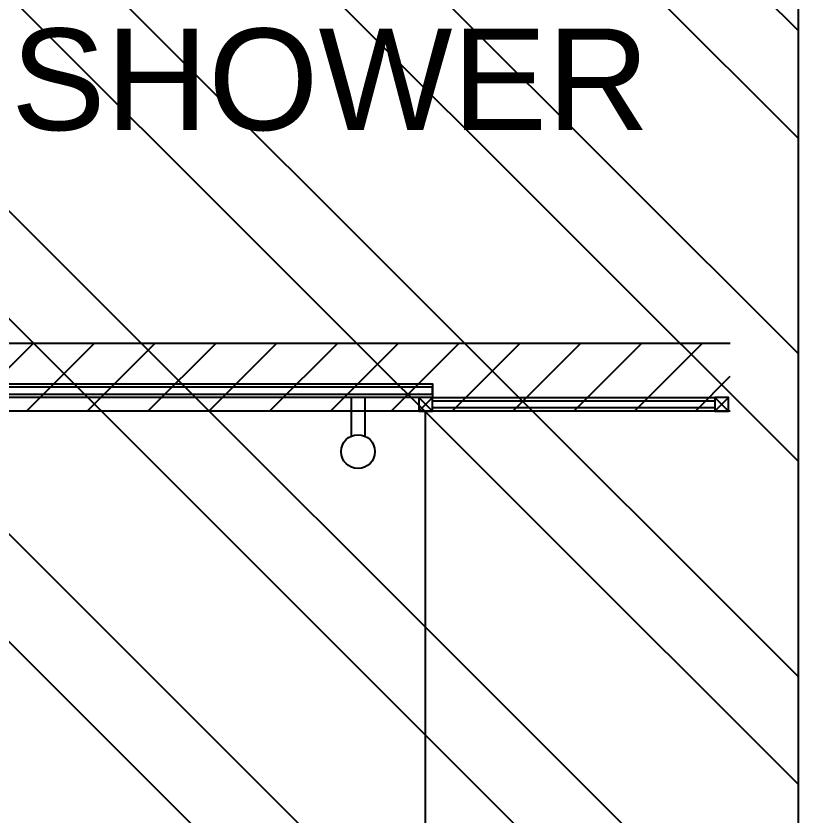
# Model space of a CAD drawing. Header units: centimetres. Extents: x -10658 to 14823, y -5448 to 3597.
# Drawn here: x -435.5 to -319.9, y 2073.2 to 2191.4 of the extents above; entities that cross this region are included whole.
import ezdxf

# ---------------------------------------------------------------- set-up
doc = ezdxf.new("R2010")
doc.units = ezdxf.units.CM
doc.header["$LTSCALE"] = 100
doc.header["$MEASUREMENT"] = 0
for name, color, linetype in [('A0-01 FLOOR PLANS$0$COUNTERS', 85, 'Continuous'), ('A0-01 FLOOR PLANS$0$DOOR', 1, 'Continuous'), ('A0-01 FLOOR PLANS$0$TEXT', 3, 'Continuous'), ('A0-01 FLOOR PLANS$0$THRESHOLD', 8, 'Continuous'), ('A0-01 FLOOR PLANS$0$TILE', 252, 'Continuous'), ('DIM IN', 1, 'Continuous'), ('HATCH', 8, 'Continuous'), ('SOURROUNDING$0$KERBSTONE', 11, 'Continuous')]:
    doc.layers.add(name, color=color, linetype=linetype)
doc.styles.add('A0-01 FLOOR PLANS$0$ART-PS-1', font='arial.ttf', dxfattribs={"height": 20})

# ---------------------------------------------------------------- blocks, each defined once
blk = doc.blocks.new('SOURROUNDING')
at = {"layer": 'SOURROUNDING$0$KERBSTONE', "lineweight": 13}
h = blk.add_hatch(dxfattribs=at)
h.set_pattern_fill('AR-HBONE', color=252, scale=5, angle=90)
h.paths.add_polyline_path([(-175, 1001.39), (-180.24, 999.4), (-175, 1003.26), (-175, 1910.07), (-189.19, 1904.68), (-175, 1915.15), (-175, 1965.25), (-177.79, 1965.57), (-175, 1966.16), (-175, 2515.31), (-190.95, 2509.26), (-175, 2521.02), (-175, 2569.63), (-179.55, 2570.15), (-175, 2571.11), (-175, 2808), (-890, 2808), (-890, 3028), (-1810, 3028), (-1810, 2511.19), (-1925, 2511.19), (-1925, 1979.72), (-1810, 1979.72), (-1810, 775), (-3028, 775), (-3028, 650), (-2728, 650), (-2448, 650), (-2428, 650), (-1382.07, 650), (-1382.07, 25), (-1257.59, 25), (-1257.07, 25), (-857.07, 25), (-732.07, 25), (-732.07, 668), (-175, 668)])
h.paths.add_polyline_path([(-1685, 828), (-1685, 2129.72), (-1770, 2129.72), (-1770, 2361.19), (-1685, 2361.19), (-1685, 2748), (-1220, 2748), (-1220, 2683), (-890, 2683), (-300, 2683), (-300, 788), (-590, 788), (-590, 793), (-817, 793), (-817, 713), (-1286.12, 713), (-1287.5, 828)], flags=16)
h.paths.add_polyline_path([(-1798.23, 1621.66), (-1726.11, 1621.66), (-1726.11, 1641.16), (-1798.23, 1641.16)], flags=16)
h.paths.add_polyline_path([(-1563.97, 2964.65), (-999.2, 2964.65), (-999.2, 3018.34), (-1563.97, 3018.34)], flags=16)
blk = doc.blocks.new('A0-01 FLOOR PLANS')
at = {"layer": 'A0-01 FLOOR PLANS$0$THRESHOLD', "transparency": 33554687}
h = blk.add_hatch(dxfattribs=at)
h.set_pattern_fill('ANSI31', color=256, scale=2, angle=360)
h.set_pattern_definition([(45, (3340.114, -765.269), (-4.490128, 4.490128), [])])
h.paths.add_polyline_path([(-620, 2108), (-430, 2108), (-430, 2098), (-620, 2098)])
at = {"layer": 'A0-01 FLOOR PLANS$0$COUNTERS'}
blk.add_line((-475, 2030.32), (-475, 2098), dxfattribs=at)
at = {"layer": 'A0-01 FLOOR PLANS$0$DOOR'}
for p, q in [((-485.97, 2100), (-485.97, 2094.29)), ((-483.97, 2100), (-483.97, 2094.29)), ((-473.97, 2098), (-475.97, 2100)), ((-473.97, 2100), (-475.97, 2098)), ((-473.97, 2099.5), (-432.27, 2099.5)), ((-430.27, 2098), (-432.27, 2100)), ((-430.27, 2100), (-432.27, 2098)), ((-473.97, 2098.5), (-432.27, 2098.5))]:
    blk.add_line(p, q, dxfattribs=at)
blk.add_lwpolyline([(-475.97, 2100), (-553.97, 2100), (-553.97, 2102), (-473.97, 2102), (-473.97, 2100)], dxfattribs=at)
for points in [[(-473.97, 2100.5), (-473.97, 2101.5), (-553.97, 2101.5), (-553.97, 2100.5)], [(-475.97, 2100), (-475.97, 2098), (-473.97, 2098), (-473.97, 2100)], [(-473.97, 2100), (-432.27, 2100), (-432.27, 2098), (-473.97, 2098)], [(-432.27, 2100), (-432.27, 2098), (-430.27, 2098), (-430.27, 2100)]]:
    blk.add_lwpolyline(points, close=True, dxfattribs=at)
blk.add_circle((-484.97, 2092), 2.5, dxfattribs=at)
at = {"layer": 'A0-01 FLOOR PLANS$0$TILE', "color": 8}
for p, q in [((-430, 2108), (-620, 2108)), ((-430, 2098), (-620, 2098))]:
    blk.add_line(p, q, dxfattribs=at)
at = {"layer": 'A0-01 FLOOR PLANS$0$TEXT', "style": 'A0-01 FLOOR PLANS$0$ART-PS-1'}
blk.add_text('SHOWER', height=15, dxfattribs=at).set_placement((-536.21, 2139.51))

msp = doc.modelspace()

# ---------------------------------------------------------------- hatches: boundary and pattern name
at = {"layer": 'HATCH', "linetype": 'Continuous', "ltscale": 15}
h = msp.add_hatch(dxfattribs=at)
h.set_pattern_fill('ANSI32', color=1, scale=90, angle=90, style=0)
h.set_pattern_definition([(135, (100, 35), (-23.86485, -23.86485), []), (135, (100, 50.91), (-23.86485, -23.86485), [])])
h.paths.add_polyline_path([(-320, 2663), (-870, 2663), (-870, 2173), (-870, 2023), (-890, 2023), (-890, 2173), (-1240, 2173), (-1240, 2728), (-1487.56, 2728), (-1556.27, 2728), (-1665, 2728), (-1665, 848), (-890, 848), (-890, 998), (-870, 998), (-870, 813), (-570, 813), (-320, 808)])

# ---------------------------------------------------------------- linework, layer by layer
at = {"color": 6}
msp.add_lwpolyline([(-870, 2173), (-870, 2663), (-320, 2663), (-320, 808), (-570, 808), (-570, 813), (-870, 813), (-870, 998), (-890, 998), (-890, 848), (-1665, 848), (-1665, 2728), (-1561.91, 2728), (-1561.91, 2748)], dxfattribs=at)

# ---------------------------------------------------------------- block references
at = {"layer": 'DIM IN'}
for name, p in [('SOURROUNDING', (0, 0)), ('A0-01 FLOOR PLANS', (100, 35))]:
    msp.add_blockref(name, p, dxfattribs=at)

doc.saveas('drawing.dxf')
